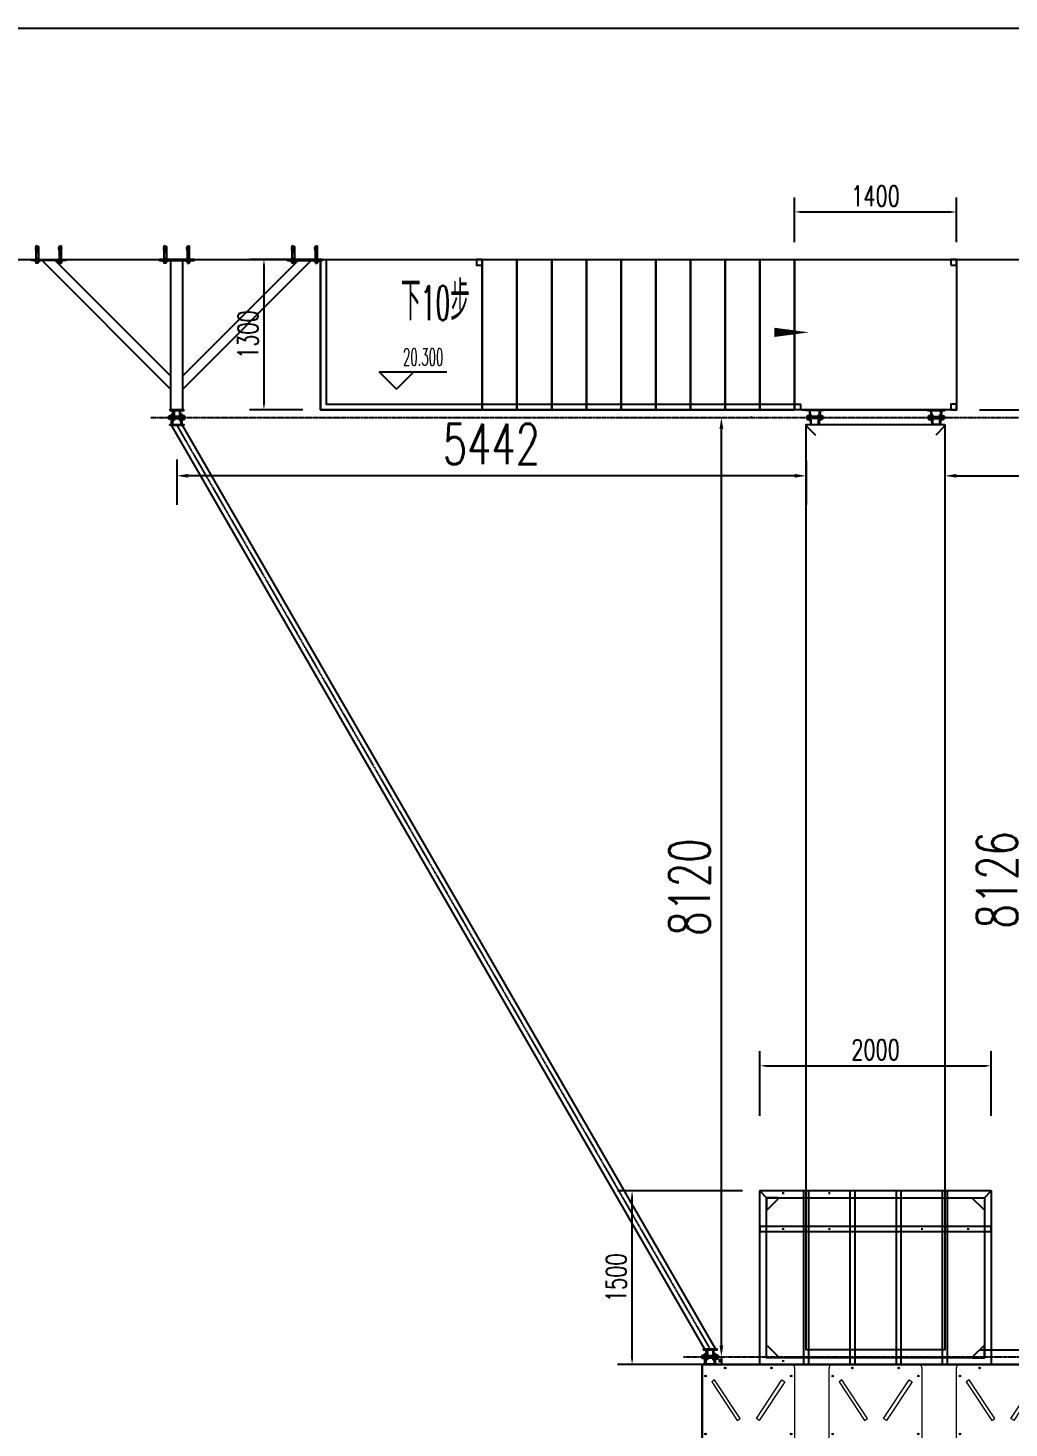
# Model space of a CAD drawing. Header units: millimetres. Extents: x -1690391 to -1305911, y 1095385 to 1536160.
# Drawn here: x -1623210 to -1614728, y 1208618 to 1220719 of the extents above; entities that cross this region are included whole.
import ezdxf

# ---------------------------------------------------------------- set-up
doc = ezdxf.new("R2010")
doc.units = ezdxf.units.MM
doc.header["$LTSCALE"] = 10
doc.linetypes.add('ACAD_ISO03W100', pattern=[30, 12, -18])
doc.linetypes.add('DOTE', pattern=[2.42, 2, -0.2, 0.02, -0.2])
doc.layers.get('0').update_dxf_attribs({"linetype": 'CONTINUOUS'})
doc.layers.get('DEFPOINTS').update_dxf_attribs({"linetype": 'CONTINUOUS'})
for name, color, linetype in [('DIM_ELEV', 3, 'CONTINUOUS'), ('DIM_SYMB', 3, 'CONTINUOUS'), ('DOTE', 1, 'CONTINUOUS'), ('PUB_DIM', 3, 'CONTINUOUS'), ('PUB_TEXT', 7, 'CONTINUOUS'), ('W-_ANTICOLLISION防撞措施', 6, 'CONTINUOUS'), ('W-bridge approach引桥', 4, 'CONTINUOUS'), ('W-float bowl浮筒', 253, 'CONTINUOUS'), ('W-FLOAT_BOWL浮筒', 253, 'CONTINUOUS'), ('W-MOUNTING固定方式', 5, 'CONTINUOUS'), ('W-PLASTIC_RAILINGS塑木栏杆', 6, 'CONTINUOUS'), ('W-STEEL_FRAME钢架', 3, 'CONTINUOUS'), ('W-STEEL_KEEL钢龙骨', 5, 'CONTINUOUS')]:
    doc.layers.add(name, color=color, linetype=linetype)
doc.styles.add('_TCH_DIM', font='SIMPLEX.shx', dxfattribs={"width": 0.7, "bigfont": 'GBCBIG.shx'})
doc.styles.add('STANDARD_T3', font='simplex.shx', dxfattribs={"width": 0.7, "bigfont": 'gbcbig.shx'})
doc.dimstyles.new('W&&100', dxfattribs={"dimtxt": 350, "dimasz": 100, "dimexe": 250, "dimexo": 300, "dimgap": 100, "dimtad": 1, "dimdec": 0, "dimzin": 0, "dimdsep": 46, "dimtxsty": 'STANDARD_T3', "dimcen": 0.09, "dimclrd": 1, "dimclre": 1, "dimclrt": 7, "dimazin": 2, "dimtfac": 1, "dimtdec": 0, "dimtix": 1, "dimtmove": 2, "dimatfit": 3, "dimfxl": 100, "dimtolj": 1, "dimtzin": 0, "dimarcsym": 0})
doc.dimstyles.new('W&&5', dxfattribs={"dimtxt": 17.5, "dimasz": 5, "dimexe": 12.5, "dimexo": 15, "dimgap": 5, "dimtad": 1, "dimdec": 0, "dimzin": 0, "dimdsep": 46, "dimtxsty": 'STANDARD_T3', "dimcen": 0.09, "dimclrd": 1, "dimclre": 1, "dimclrt": 7, "dimazin": 2, "dimtfac": 1, "dimtdec": 0, "dimtix": 1, "dimtmove": 2, "dimatfit": 3, "dimfxl": 100, "dimtolj": 1, "dimtzin": 0, "dimarcsym": 0})
doc.dimstyles.new('W&&50', dxfattribs={"dimtxt": 175, "dimasz": 50, "dimexe": 125, "dimexo": 150, "dimgap": 50, "dimtad": 1, "dimdec": 0, "dimzin": 0, "dimdsep": 46, "dimtxsty": 'STANDARD_T3', "dimcen": 0.09, "dimclrd": 1, "dimclre": 1, "dimclrt": 7, "dimazin": 2, "dimtfac": 1, "dimtdec": 0, "dimtix": 1, "dimtmove": 2, "dimatfit": 3, "dimfxl": 100, "dimtolj": 1, "dimtzin": 0, "dimarcsym": 0})

# ---------------------------------------------------------------- blocks, each defined once
blk = doc.blocks.new('*D308')
at = {"color": 1, "lineweight": -2, "transparency": 16777216}
for p, q in [((-1616582, 1218869), (-1616582, 1219254)), ((-1615182, 1218869), (-1615182, 1219254)), ((-1616532, 1219129), (-1615232, 1219129))]:
    blk.add_line(p, q, dxfattribs=at)
at = {"color": 1, "transparency": 16777216}
for points in [[(-1616532, 1219137), (-1616532, 1219121), (-1616582, 1219129)], [(-1615232, 1219137), (-1615232, 1219121), (-1615182, 1219129)]]:
    blk.add_solid(points, dxfattribs=at)
at = {"layer": 'DEFPOINTS', "color": 0, "transparency": 16777216}
for p in [(-1615182, 1219129), (-1616582, 1218719), (-1615182, 1218719)]:
    blk.add_point(p, dxfattribs=at)
at = {"color": 7, "transparency": 16777216, "insert": (-1615882, 1219267), "char_height": 175, "attachment_point": 5, "style": 'STANDARD_T3'}
blk.add_mtext('\\A1;1400', dxfattribs=at)
blk = doc.blocks.new('*D304')
at = {"color": 1, "lineweight": -2, "transparency": 16777216}
for p, q in [((-1620732, 1218719), (-1621295, 1218719)), ((-1621170, 1218669), (-1621170, 1217469)), ((-1620832, 1217419), (-1621295, 1217419))]:
    blk.add_line(p, q, dxfattribs=at)
at = {"color": 1, "transparency": 16777216}
for points in [[(-1621178, 1218669), (-1621161, 1218669), (-1621170, 1218719)], [(-1621178, 1217469), (-1621161, 1217469), (-1621170, 1217419)]]:
    blk.add_solid(points, dxfattribs=at)
at = {"layer": 'DEFPOINTS', "color": 0, "transparency": 16777216}
for p in [(-1620582, 1218719), (-1621170, 1217419), (-1620682, 1217419)]:
    blk.add_point(p, dxfattribs=at)
at = {"color": 7, "transparency": 16777216, "insert": (-1621307, 1218069), "char_height": 175, "attachment_point": 5, "rotation": 90, "style": 'STANDARD_T3'}
blk.add_mtext('\\A1;1300', dxfattribs=at)
blk = doc.blocks.new('*D309')
at = {"layer": 'DEFPOINTS', "color": 0, "transparency": 16777216}
for p in [(-1615282, 1217419), (-1614556, 1217419, 0), (-1615282, 1209293, 0)]:
    blk.add_point(p, dxfattribs=at)
at = {"layer": 'W-STEEL_FRAME钢架', "color": 1, "lineweight": -2, "transparency": 16777216}
for p, q in [((-1614982, 1217419, 0), (-1614306, 1217419, 0)), ((-1614556, 1209393, 0), (-1614556, 1217319, 0)), ((-1614982, 1209293, 0), (-1614306, 1209293, 0))]:
    blk.add_line(p, q, dxfattribs=at)
at = {"layer": 'W-STEEL_FRAME钢架', "color": 1, "transparency": 16777216}
for points in [[(-1614573, 1217319, 0), (-1614540, 1217319, 0), (-1614556, 1217419, 0)], [(-1614573, 1209393, 0), (-1614540, 1209393, 0), (-1614556, 1209293, 0)]]:
    blk.add_solid(points, dxfattribs=at)
at = {"layer": 'W-STEEL_FRAME钢架', "color": 7, "transparency": 16777216, "insert": (-1614831, 1213356, 0), "char_height": 350, "attachment_point": 5, "rotation": 90, "style": 'STANDARD_T3'}
blk.add_mtext('\\A1;8126', dxfattribs=at)
blk = doc.blocks.new('*D307')
at = {"layer": 'DEFPOINTS', "color": 0, "transparency": 16777216}
for p in [(-1615282, 1217279), (-1609840, 1217289, 0), (-1609840, 1216848)]:
    blk.add_point(p, dxfattribs=at)
at = {"layer": 'W-STEEL_FRAME钢架', "color": 1, "lineweight": -2, "transparency": 16777216}
for p, q in [((-1615282, 1216979), (-1615282, 1216598)), ((-1609840, 1216989), (-1609840, 1216598)), ((-1615182, 1216848), (-1609940, 1216848))]:
    blk.add_line(p, q, dxfattribs=at)
at = {"layer": 'W-STEEL_FRAME钢架', "color": 1, "transparency": 16777216}
for points in [[(-1615182, 1216865), (-1615182, 1216832), (-1615282, 1216848)], [(-1609940, 1216865), (-1609940, 1216832), (-1609840, 1216848)]]:
    blk.add_solid(points, dxfattribs=at)
at = {"layer": 'W-STEEL_FRAME钢架', "color": 7, "transparency": 16777216, "insert": (-1612561, 1217123), "char_height": 350, "attachment_point": 5, "style": 'STANDARD_T3'}
blk.add_mtext('\\A1;5442', dxfattribs=at)
blk = doc.blocks.new('*D303')
at = {"layer": 'DEFPOINTS', "color": 0, "transparency": 16777216}
for p in [(-1621923, 1217289, 0), (-1616482, 1217279), (-1621923, 1216848)]:
    blk.add_point(p, dxfattribs=at)
at = {"layer": 'W-STEEL_FRAME钢架', "color": 1, "lineweight": -2, "transparency": 16777216}
for p, q in [((-1621923, 1216989), (-1621923, 1216598)), ((-1616482, 1216979), (-1616482, 1216598)), ((-1616582, 1216848), (-1621823, 1216848))]:
    blk.add_line(p, q, dxfattribs=at)
at = {"layer": 'W-STEEL_FRAME钢架', "color": 1, "transparency": 16777216}
for points in [[(-1621823, 1216865), (-1621823, 1216832), (-1621923, 1216848)], [(-1616582, 1216865), (-1616582, 1216832), (-1616482, 1216848)]]:
    blk.add_solid(points, dxfattribs=at)
at = {"layer": 'W-STEEL_FRAME钢架', "color": 7, "transparency": 16777216, "insert": (-1619203, 1217123), "char_height": 350, "attachment_point": 5, "style": 'STANDARD_T3'}
blk.add_mtext('\\A1;5442', dxfattribs=at)
blk = doc.blocks.new('M16膨胀螺栓')
at = {"layer": 'PUB_DIM'}
for p, q in [((-12, 12), (-16, 10)), ((-12, 12), (-8, 10)), ((-12, 12), (12, 12)), ((-8, 10), (0, 12)), ((0, 12), (8, 10)), ((12, 12), (8, 10)), ((12, 12), (16, 10)), ((-8, -84), (-12, -103)), ((-12, -103), (-12, -112)), ((-12, -112), (12, -112)), ((-10, -112), (-10, -112)), ((-5, -117), (5, -117)), ((-2, -107), (-4, -112)), ((-1, -84), (-2, -107)), ((1, -84), (2, -107)), ((2, -107), (4, -112)), ((8, -84), (12, -103)), ((10, -112), (10, -112)), ((12, -103), (12, -112)), ((0, -128), (-10, -123)), ((0, -128), (10, -123))]:
    blk.add_line(p, q, dxfattribs=at)
for points in [[(-16, 10), (16, 10), (16, 0), (-16, 0)], [(-8, 22), (8, 22), (8, -73), (-8, -73)], [(-10, -18), (10, -18), (10, -123), (-10, -123)], [(-8, -79), (8, -79), (8, -84), (-8, -84)]]:
    blk.add_lwpolyline(points, close=True, dxfattribs=at)
for centre, start, end in [((-5, -112), 180, 270), ((5, -112), 270, 0)]:
    blk.add_arc(centre, 5, start, end, dxfattribs=at)
blk = doc.blocks.new('*D299')
at = {"layer": 'DEFPOINTS', "color": 0, "transparency": 16777216}
for p in [(-1617266, 1209233), (-1617252, 1209167, 0), (-1617215, 1209167)]:
    blk.add_point(p, dxfattribs=at)
at = {"layer": 'W-STEEL_FRAME钢架', "color": 1, "lineweight": -2, "transparency": 16777216}
for p, q in [((-1617251, 1209233), (-1617202, 1209233)), ((-1617215, 1209228), (-1617215, 1209172)), ((-1617237, 1209167), (-1617202, 1209167))]:
    blk.add_line(p, q, dxfattribs=at)
at = {"layer": 'W-STEEL_FRAME钢架', "color": 1, "transparency": 16777216}
for points in [[(-1617215, 1209228), (-1617214, 1209228), (-1617215, 1209233)], [(-1617215, 1209172), (-1617214, 1209172), (-1617215, 1209167)]]:
    blk.add_solid(points, dxfattribs=at)
at = {"layer": 'W-STEEL_FRAME钢架', "color": 7, "transparency": 16777216, "insert": (-1617228, 1209200), "char_height": 17.5, "attachment_point": 5, "rotation": 90, "style": 'STANDARD_T3'}
blk.add_mtext('\\A1;66', dxfattribs=at)
blk = doc.blocks.new('*D305')
at = {"layer": 'DEFPOINTS', "color": 0, "transparency": 16777216}
for p in [(-1617252, 1217352, 0), (-1617215, 1217352), (-1617266, 1209233)]:
    blk.add_point(p, dxfattribs=at)
at = {"layer": 'W-STEEL_FRAME钢架', "color": 1, "lineweight": -2, "transparency": 16777216}
for p, q in [((-1616952, 1217352), (-1616965, 1217352)), ((-1617215, 1209333), (-1617215, 1217252)), ((-1616966, 1209233), (-1616965, 1209233))]:
    blk.add_line(p, q, dxfattribs=at)
at = {"layer": 'W-STEEL_FRAME钢架', "color": 1, "transparency": 16777216}
for points in [[(-1617231, 1217252), (-1617198, 1217252), (-1617215, 1217352)], [(-1617231, 1209333), (-1617198, 1209333), (-1617215, 1209233)]]:
    blk.add_solid(points, dxfattribs=at)
at = {"layer": 'W-STEEL_FRAME钢架', "color": 7, "transparency": 16777216, "insert": (-1617490, 1213293), "char_height": 350, "attachment_point": 5, "rotation": 90, "style": 'STANDARD_T3'}
blk.add_mtext('\\A1;8120', dxfattribs=at)
blk = doc.blocks.new('ZB')
at = {"layer": 'PUB_DIM'}
for p, q in [((1177, 1800), (1163, 1800)), ((1170, 1807), (1170, 1793)), ((1177, 1400, 10), (1163, 1400, 10)), ((1170, 1407, 10), (1170, 1393, 10)), ((1170, 607, 10), (1170, 593, 10)), ((1480, 607), (1480, 593)), ((1177, 600, 10), (1163, 600, 10)), ((1487, 600), (1473, 600)), ((37, 200), (23, 200)), ((30, 207), (30, 193)), ((1177, 200, 10), (1163, 200, 10)), ((1170, 207, 10), (1170, 193, 10)), ((1487, 200), (1473, 200)), ((1480, 207), (1480, 193))]:
    blk.add_line(p, q, dxfattribs=at)
at = {"layer": 'W-STEEL_FRAME钢架'}
for points in [[(1500, 2000), (0, 2000), (0, 0), (1500, 0)], [(1442, 1942), (58, 1942), (58, 58), (1442, 58)]]:
    blk.add_lwpolyline(points, dxfattribs=at)
at = {"layer": 'W-STEEL_FRAME钢架', "color": 1}
for points in [[(68, 1842), (58, 1842), (58, 1942), (158, 1942), (158, 1932)], [(1432, 1842), (1442, 1842), (1442, 1942), (1342, 1942), (1342, 1932)], [(68, 158), (58, 158), (58, 58), (158, 58), (158, 68)], [(1432, 158), (1442, 158), (1442, 58), (1342, 58), (1342, 68)]]:
    blk.add_lwpolyline(points, close=True, dxfattribs=at)
at = {"layer": 'W-STEEL_FRAME钢架', "color": 6}
blk.add_lwpolyline([(1149, 2000), (1192, 2000), (1192, 0), (1149, 0)], close=True, dxfattribs=at)
at = {"layer": 'W-STEEL_FRAME钢架'}
blk.add_lwpolyline([(1442, 1942), (1500, 2000), (1500, 0), (1442, 58)], close=True, dxfattribs=at)
at = {"layer": 'W-STEEL_KEEL钢龙骨'}
for points in [[(1500, 1620), (0, 1620), (0, 1580), (1500, 1580)], [(1500, 1220), (0, 1220), (0, 1180), (1500, 1180)], [(1500, 820), (0, 820), (0, 780), (1500, 780)], [(1500, 420), (0, 420), (0, 380), (1500, 380)]]:
    blk.add_lwpolyline(points, dxfattribs=at)
blk = doc.blocks.new('*D335')
at = {"layer": 'DEFPOINTS', "color": 0, "transparency": 16777216}
for p in [(-1617987, 1210667), (-1616882, 1210667), (-1616882, 1209167)]:
    blk.add_point(p, dxfattribs=at)
at = {"layer": 'W-STEEL_KEEL钢龙骨', "color": 1, "lineweight": -2, "transparency": 16777216}
for p, q in [((-1617032, 1210667), (-1618112, 1210667)), ((-1617987, 1209217), (-1617987, 1210617)), ((-1617032, 1209167), (-1618112, 1209167))]:
    blk.add_line(p, q, dxfattribs=at)
at = {"layer": 'W-STEEL_KEEL钢龙骨', "color": 1, "transparency": 16777216}
for points in [[(-1617995, 1210617), (-1617978, 1210617), (-1617987, 1210667)], [(-1617995, 1209217), (-1617978, 1209217), (-1617987, 1209167)]]:
    blk.add_solid(points, dxfattribs=at)
at = {"layer": 'W-STEEL_KEEL钢龙骨', "color": 7, "transparency": 16777216, "insert": (-1618124, 1209917), "char_height": 175, "attachment_point": 5, "rotation": 90, "style": 'STANDARD_T3'}
blk.add_mtext('\\A1;1500', dxfattribs=at)
blk = doc.blocks.new('*D336')
at = {"layer": 'DEFPOINTS', "color": 0, "transparency": 16777216}
for p in [(-1614882, 1211749), (-1616882, 1211167), (-1614882, 1211167)]:
    blk.add_point(p, dxfattribs=at)
at = {"layer": 'W-STEEL_KEEL钢龙骨', "color": 1, "lineweight": -2, "transparency": 16777216}
for p, q in [((-1616882, 1211317), (-1616882, 1211874)), ((-1614882, 1211317), (-1614882, 1211874)), ((-1616832, 1211749), (-1614932, 1211749))]:
    blk.add_line(p, q, dxfattribs=at)
at = {"layer": 'W-STEEL_KEEL钢龙骨', "color": 1, "transparency": 16777216}
for points in [[(-1616832, 1211757), (-1616832, 1211741), (-1616882, 1211749)], [(-1614932, 1211757), (-1614932, 1211741), (-1614882, 1211749)]]:
    blk.add_solid(points, dxfattribs=at)
at = {"layer": 'W-STEEL_KEEL钢龙骨', "color": 7, "transparency": 16777216, "insert": (-1615882, 1211887), "char_height": 175, "attachment_point": 5, "style": 'STANDARD_T3'}
blk.add_mtext('\\A1;2000', dxfattribs=at)
blk = doc.blocks.new('$matou$00000145')
at = {"layer": 'W-float bowl浮筒', "lineweight": 0}
for p, q in [((-600, -375), (-600, 375)), ((-575, 400), (575, 400)), ((-507, 370), (-493, 370)), ((-500, 377), (-500, 363)), ((-7, 370), (7, 370)), ((0, 377), (0, 363)), ((493, 370), (507, 370)), ((500, 377), (500, 363)), ((600, 375), (600, -375)), ((-577, 200), (-563, 200)), ((-570, 207), (-570, 193)), ((563, 200), (577, 200)), ((570, 207), (570, 193)), ((-577, -200), (-563, -200)), ((-570, -193), (-570, -207)), ((563, -200), (577, -200)), ((570, -193), (570, -207)), ((-500, -377), (-500, -363)), ((0, -377), (0, -363)), ((500, -377), (500, -363)), ((575, -400), (-575, -400)), ((-507, -370), (-493, -370)), ((-7, -370), (7, -370)), ((493, -370), (507, -370))]:
    blk.add_line(p, q, dxfattribs=at)
at = {"layer": 'W-float bowl浮筒', "lineweight": 0, "ltscale": 100}
for points in [[(-450, 316), (-117, 95), (-133, 70), (-467, 291)], [(450, 316), (117, 95), (133, 70), (467, 291)], [(-450, -316), (-117, -95), (-133, -70), (-467, -291)], [(450, -316), (117, -95), (133, -70), (467, -291)]]:
    blk.add_lwpolyline(points, close=True, dxfattribs=at)
at = {"layer": 'W-float bowl浮筒', "lineweight": 0}
for centre in [(-500, 370), (0, 370), (500, 370), (-570, 200), (570, 200), (-570, -200), (570, -200), (-500, -370), (0, -370), (500, -370)]:
    blk.add_circle(centre, 7, dxfattribs=at)
for centre, start, end in [((-575, 375), 90, 180), ((575, 375), 0, 90), ((-575, -375), 180, 270), ((575, -375), 270, 0)]:
    blk.add_arc(centre, 25, start, end, dxfattribs=at)
blk = doc.blocks.new('*U337')
at = {"layer": 'W-STEEL_FRAME钢架'}
blk.add_blockref('$matou$00000145', (0, 0), dxfattribs=at)
blk = doc.blocks.new('*U338')
at = {"layer": 'W-FLOAT_BOWL浮筒', "color": 0, "linetype": 'ByBlock', "lineweight": -2, "transparency": 16777216}
for p in [(0, 2200), (2200, 2200), (4400, 2200), (6600, 2200), (8800, 2200), (0, 1100), (2200, 1100), (4400, 1100), (6600, 1100), (8800, 1100), (0, 0), (2200, 0), (4400, 0), (6600, 0), (8800, 0)]:
    blk.add_blockref('*U337', p, dxfattribs=at)

msp = doc.modelspace()

# ---------------------------------------------------------------- linework, layer by layer
for p, q in [((-1621990.8, 1217361.7, 0), (-1621990.8, 1217343, 0)), ((-1621978.8, 1217359.7, 0), (-1621988.1, 1217359.7, 0)), ((-1621988.1, 1217345, 0), (-1621978.8, 1217345, 0)), ((-1621973.5, 1217356.8, 0), (-1621978.8, 1217352.4, 0)), ((-1621973.5, 1217353.7, 0), (-1621978.8, 1217349.3, 0)), ((-1621873.3, 1217356.1, 0), (-1621868, 1217351.6, 0)), ((-1621873.3, 1217353, 0), (-1621868, 1217348.6, 0)), ((-1621868, 1217359, 0), (-1621858.6, 1217359, 0)), ((-1621858.6, 1217344.3, 0), (-1621868, 1217344.3, 0)), ((-1616519.3, 1217418.8), (-1615319.3, 1217418.8)), ((-1616471.4, 1217359.1, 0), (-1616462.1, 1217359.1, 0)), ((-1616462.1, 1217344.4, 0), (-1616471.4, 1217344.4, 0)), ((-1616456.8, 1217350.3, 0), (-1616462.1, 1217354.8, 0)), ((-1616456.8, 1217347.3, 0), (-1616462.1, 1217351.7, 0)), ((-1616356.6, 1217350.3, 0), (-1616351.3, 1217354.8, 0)), ((-1616356.6, 1217347.3, 0), (-1616351.3, 1217351.7, 0)), ((-1616342, 1217359.1, 0), (-1616351.3, 1217359.1, 0)), ((-1616351.3, 1217344.4, 0), (-1616342, 1217344.4, 0)), ((-1616339.3, 1217342.4, 0), (-1616339.3, 1217361.1, 0)), ((-1615424.3, 1217342.4, 0), (-1615424.3, 1217361.1, 0)), ((-1615421.6, 1217359.1, 0), (-1615412.3, 1217359.1, 0)), ((-1615412.3, 1217344.4, 0), (-1615421.6, 1217344.4, 0)), ((-1615406.9, 1217350.3, 0), (-1615412.3, 1217354.8, 0)), ((-1615406.9, 1217347.3, 0), (-1615412.3, 1217351.7, 0)), ((-1615306.8, 1217350.3, 0), (-1615301.4, 1217354.8, 0)), ((-1615306.8, 1217347.3, 0), (-1615301.4, 1217351.7, 0)), ((-1615292.1, 1217359.1, 0), (-1615301.4, 1217359.1, 0)), ((-1615301.4, 1217344.4, 0), (-1615292.1, 1217344.4, 0)), ((-1616481.8, 1215943.4), (-1616481.8, 1217278.8)), ((-1615281.8, 1217278.8), (-1615281.8, 1215943.4)), ((-1617379.5, 1209242.7, 0), (-1617379.5, 1209224, 0)), ((-1617367.5, 1209240.7, 0), (-1617376.8, 1209240.7, 0)), ((-1617376.8, 1209226, 0), (-1617367.5, 1209226, 0)), ((-1617362.2, 1209237.8, 0), (-1617367.5, 1209233.3, 0)), ((-1617362.2, 1209234.7, 0), (-1617367.5, 1209230.3, 0)), ((-1617262, 1209237.1, 0), (-1617256.7, 1209232.6, 0)), ((-1617262, 1209234, 0), (-1617256.7, 1209229.6, 0)), ((-1617256.7, 1209240, 0), (-1617247.4, 1209240, 0)), ((-1617247.4, 1209225.3, 0), (-1617256.7, 1209225.3, 0))]:
    msp.add_line(p, q)
at = {"color": 6, "linetype": 'ACAD_ISO03W100'}
for p, q in [((-1621969.5, 1217360.3, 0), (-1621877.3, 1217360.3, 0)), ((-1621969.5, 1217344.3, 0), (-1621877.3, 1217344.3, 0)), ((-1616360.6, 1217360.4, 0), (-1616452.8, 1217360.4, 0)), ((-1616360.6, 1217344.4, 0), (-1616452.8, 1217344.4, 0)), ((-1615402.9, 1217360.4, 0), (-1615310.8, 1217360.4, 0)), ((-1615402.9, 1217344.4, 0), (-1615310.8, 1217344.4, 0)), ((-1617358.2, 1209241.3, 0), (-1617266, 1209241.3, 0)), ((-1617358.2, 1209225.3, 0), (-1617266, 1209225.3, 0))]:
    msp.add_line(p, q, dxfattribs=at)
at = {"color": 2}
for p, q in [((-1621956.1, 1217352.3, 0), (-1621969.5, 1217352.3, 0)), ((-1616452.8, 1217352.4, 0), (-1616439.4, 1217352.4, 0)), ((-1616374, 1217352.4, 0), (-1616360.6, 1217352.4, 0)), ((-1615389.6, 1217352.4, 0), (-1615402.9, 1217352.4, 0)), ((-1615310.8, 1217352.4, 0), (-1615324.1, 1217352.4, 0)), ((-1617344.8, 1209233.3, 0), (-1617358.2, 1209233.3, 0))]:
    msp.add_line(p, q, dxfattribs=at)
at = {"color": 4}
for p, q in [((-1621852, 1217359.6, 0), (-1621856, 1217359.6, 0)), ((-1621856, 1217351.6, 0), (-1621850.6, 1217351.6, 0)), ((-1621856, 1217343.6, 0), (-1621852, 1217343.6, 0)), ((-1616474.1, 1217351.7, 0), (-1616479.4, 1217351.7, 0)), ((-1616474.1, 1217359.7, 0), (-1616478.1, 1217359.7, 0)), ((-1616478.1, 1217343.7, 0), (-1616474.1, 1217343.7, 0)), ((-1615289.4, 1217359.7, 0), (-1615285.4, 1217359.7, 0)), ((-1615289.4, 1217351.7, 0), (-1615284.1, 1217351.7, 0)), ((-1615285.4, 1217343.7, 0), (-1615289.4, 1217343.7, 0)), ((-1617240.7, 1209240.6, 0), (-1617244.7, 1209240.6, 0)), ((-1617244.7, 1209232.6, 0), (-1617239.4, 1209232.6, 0)), ((-1617244.7, 1209224.6, 0), (-1617240.7, 1209224.6, 0))]:
    msp.add_line(p, q, dxfattribs=at)
at = {"color": 1}
for p, q in [((-1616452.8, 1217361.8, 0), (-1616439.4, 1217361.8, 0)), ((-1616439.4, 1217343.1, 0), (-1616452.8, 1217343.1, 0)), ((-1616360.6, 1217361.8, 0), (-1616374, 1217361.8, 0)), ((-1616360.6, 1217343.1, 0), (-1616374, 1217343.1, 0)), ((-1615402.9, 1217361.8, 0), (-1615389.6, 1217361.8, 0)), ((-1615402.9, 1217343.1, 0), (-1615389.6, 1217343.1, 0)), ((-1615310.8, 1217361.8, 0), (-1615324.1, 1217361.8, 0)), ((-1615324.1, 1217343.1, 0), (-1615310.8, 1217343.1, 0))]:
    msp.add_line(p, q, dxfattribs=at)
for points in [[(-1627640.6, 1220718.8), (-1600183.5, 1220718.8)], [(-1627640.6, 1218718.8), (-1604262, 1218718.8)]]:
    msp.add_lwpolyline(points)
at = {"elevation": 0}
for points in [[(-1621988.1, 1217367.7), (-1621978.8, 1217367.7), (-1621978.8, 1217366.4), (-1621973.5, 1217366.4), (-1621973.5, 1217338.4), (-1621978.8, 1217338.4), (-1621978.8, 1217366.4), (-1621978.8, 1217337), (-1621988.1, 1217337, -0.6666667), (-1621988.1, 1217345, -0.3636364), (-1621988.1, 1217359.7, -0.6666667)], [(-1621858.6, 1217367), (-1621868, 1217367), (-1621868, 1217365.6), (-1621873.3, 1217365.6), (-1621873.3, 1217337.6), (-1621868, 1217337.6), (-1621868, 1217365.6), (-1621868, 1217336.3), (-1621858.6, 1217336.3, 0.6666667), (-1621858.6, 1217344.3, 0.3636364), (-1621858.6, 1217359, 0.6666667)], [(-1616471.4, 1217336.4), (-1616462.1, 1217336.4), (-1616462.1, 1217337.7), (-1616456.8, 1217337.7), (-1616456.8, 1217365.7), (-1616462.1, 1217365.7), (-1616462.1, 1217337.7), (-1616462.1, 1217367.1), (-1616471.4, 1217367.1, 0.6666667), (-1616471.4, 1217359.1, 0.3636364), (-1616471.4, 1217344.4, 0.6666667)], [(-1616342, 1217336.4), (-1616351.3, 1217336.4), (-1616351.3, 1217337.7), (-1616356.6, 1217337.7), (-1616356.6, 1217365.7), (-1616351.3, 1217365.7), (-1616351.3, 1217337.7), (-1616351.3, 1217367.1), (-1616342, 1217367.1, -0.6666667), (-1616342, 1217359.1, -0.3636364), (-1616342, 1217344.4, -0.6666667)], [(-1615421.6, 1217336.4), (-1615412.3, 1217336.4), (-1615412.3, 1217337.7), (-1615406.9, 1217337.7), (-1615406.9, 1217365.7), (-1615412.3, 1217365.7), (-1615412.3, 1217337.7), (-1615412.3, 1217367.1), (-1615421.6, 1217367.1, 0.6666667), (-1615421.6, 1217359.1, 0.3636364), (-1615421.6, 1217344.4, 0.6666667)], [(-1615292.1, 1217336.4), (-1615301.4, 1217336.4), (-1615301.4, 1217337.7), (-1615306.8, 1217337.7), (-1615306.8, 1217365.7), (-1615301.4, 1217365.7), (-1615301.4, 1217337.7), (-1615301.4, 1217367.1), (-1615292.1, 1217367.1, -0.6666667), (-1615292.1, 1217359.1, -0.3636364), (-1615292.1, 1217344.4, -0.6666667)], [(-1617376.8, 1209248.7), (-1617367.5, 1209248.7), (-1617367.5, 1209247.3), (-1617362.2, 1209247.3), (-1617362.2, 1209219.3), (-1617367.5, 1209219.3), (-1617367.5, 1209247.3), (-1617367.5, 1209218), (-1617376.8, 1209218, -0.6666667), (-1617376.8, 1209226, -0.3636364), (-1617376.8, 1209240.7, -0.6666667)], [(-1617247.4, 1209248), (-1617256.7, 1209248), (-1617256.7, 1209246.6), (-1617262, 1209246.6), (-1617262, 1209218.6), (-1617256.7, 1209218.6), (-1617256.7, 1209246.6), (-1617256.7, 1209217.3), (-1617247.4, 1209217.3, 0.6666667), (-1617247.4, 1209225.3, 0.3636364), (-1617247.4, 1209240, 0.6666667)]]:
    msp.add_lwpolyline(points, format="xyb", close=True, dxfattribs=at)
for points in [[(-1621990.8, 1217363.7), (-1621990.8, 1217359.7), (-1621990.8, 1217345), (-1621990.8, 1217341)], [(-1621983.3, 1217411.9), (-1621863.3, 1217411.9), (-1621863.3, 1217417.9), (-1621983.3, 1217417.9)], [(-1621959.5, 1217291.9), (-1621969.5, 1217292), (-1621969.5, 1217377), (-1621959.5, 1217376.9)], [(-1621946.5, 1217326.9), (-1621956.5, 1217327), (-1621956.5, 1217412), (-1621946.5, 1217411.9)], [(-1621900.3, 1217326.9), (-1621890.3, 1217326.9), (-1621890.3, 1217411.9), (-1621900.3, 1217411.9)], [(-1621887.3, 1217291.9), (-1621877.3, 1217292), (-1621877.3, 1217377), (-1621887.3, 1217376.9)], [(-1621856, 1217363), (-1621856, 1217359), (-1621856, 1217344.3), (-1621856, 1217340.3)], [(-1621850.6, 1217358.3), (-1621853.3, 1217361), (-1621853.3, 1217342.3), (-1621850.6, 1217345)], [(-1616479.4, 1217345.1), (-1616476.8, 1217342.4), (-1616476.8, 1217361.1), (-1616479.4, 1217358.4)], [(-1616474.1, 1217340.4), (-1616474.1, 1217344.4), (-1616474.1, 1217359.1), (-1616474.1, 1217363.1)], [(-1616446.8, 1217412.8), (-1616452.8, 1217412.7), (-1616452.8, 1217327.7), (-1616446.8, 1217327.8)], [(-1616437.8, 1217377.9), (-1616443.8, 1217377.8), (-1616443.8, 1217292.8), (-1616437.8, 1217292.9)], [(-1616375.6, 1217377.8), (-1616369.6, 1217377.7), (-1616369.6, 1217292.7), (-1616375.6, 1217292.8)], [(-1616366.6, 1217412.8), (-1616360.6, 1217412.7), (-1616360.6, 1217327.7), (-1616366.6, 1217327.8)], [(-1616339.3, 1217340.4), (-1616339.3, 1217344.4), (-1616339.3, 1217359.1), (-1616339.3, 1217363.1)], [(-1615424.3, 1217340.4), (-1615424.3, 1217344.4), (-1615424.3, 1217359.1), (-1615424.3, 1217363.1)], [(-1615396.9, 1217412.8), (-1615402.9, 1217412.7), (-1615402.9, 1217327.7), (-1615396.9, 1217327.8)], [(-1615387.9, 1217377.8), (-1615393.9, 1217377.7), (-1615393.9, 1217292.7), (-1615387.9, 1217292.8)], [(-1615325.8, 1217377.9), (-1615319.8, 1217377.8), (-1615319.8, 1217292.8), (-1615325.8, 1217292.9)], [(-1615316.8, 1217412.8), (-1615310.8, 1217412.7), (-1615310.8, 1217327.7), (-1615316.8, 1217327.8)], [(-1615289.4, 1217340.4), (-1615289.4, 1217344.4), (-1615289.4, 1217359.1), (-1615289.4, 1217363.1)], [(-1615284.1, 1217345.1), (-1615286.8, 1217342.4), (-1615286.8, 1217361.1), (-1615284.1, 1217358.4)], [(-1621983.3, 1217291.9), (-1621863.3, 1217291.9), (-1621863.3, 1217285.9), (-1621983.3, 1217285.9)], [(-1617379.5, 1209244.7), (-1617379.5, 1209240.7), (-1617379.5, 1209226), (-1617379.5, 1209222)], [(-1617372, 1209292.9), (-1617252, 1209292.9), (-1617252, 1209298.9), (-1617372, 1209298.9)], [(-1617348.2, 1209172.9), (-1617358.2, 1209173), (-1617358.2, 1209258), (-1617348.2, 1209257.9)], [(-1617335.2, 1209207.9), (-1617345.2, 1209208), (-1617345.2, 1209293), (-1617335.2, 1209292.9)], [(-1617289, 1209207.9), (-1617279, 1209207.9), (-1617279, 1209292.9), (-1617289, 1209292.9)], [(-1617276, 1209172.9), (-1617266, 1209173), (-1617266, 1209258), (-1617276, 1209257.9)], [(-1617244.7, 1209244), (-1617244.7, 1209240), (-1617244.7, 1209225.3), (-1617244.7, 1209221.3)], [(-1617239.4, 1209239.3), (-1617242, 1209242), (-1617242, 1209223.3), (-1617239.4, 1209226)], [(-1617372, 1209172.9), (-1617252, 1209172.9), (-1617252, 1209166.9), (-1617372, 1209166.9)]]:
    msp.add_lwpolyline(points, close=True, dxfattribs=at)
for points in [[(-1621973.5, 1217334.4), (-1621973.5, 1217371.7), (-1621969.5, 1217371.7), (-1621969.5, 1217334.4), (-1621973.5, 1217334.4), (-1621973.5, 1217335.7)], [(-1621873.3, 1217333.6), (-1621873.3, 1217371), (-1621877.3, 1217371), (-1621877.3, 1217333.6), (-1621873.3, 1217333.6), (-1621873.3, 1217335)], [(-1621853.3, 1217361), (-1621856, 1217361), (-1621856, 1217342.3), (-1621853.3, 1217342.3)], [(-1616476.8, 1217342.4), (-1616474.1, 1217342.4), (-1616474.1, 1217361.1), (-1616476.8, 1217361.1)], [(-1616456.8, 1217369.7), (-1616456.8, 1217332.4), (-1616452.8, 1217332.4), (-1616452.8, 1217369.7), (-1616456.8, 1217369.7), (-1616456.8, 1217368.4)], [(-1616356.6, 1217369.7), (-1616356.6, 1217332.4), (-1616360.6, 1217332.4), (-1616360.6, 1217369.7), (-1616356.6, 1217369.7), (-1616356.6, 1217368.4)], [(-1615406.9, 1217369.7), (-1615406.9, 1217332.4), (-1615402.9, 1217332.4), (-1615402.9, 1217369.7), (-1615406.9, 1217369.7), (-1615406.9, 1217368.4)], [(-1615306.8, 1217369.7), (-1615306.8, 1217332.4), (-1615310.8, 1217332.4), (-1615310.8, 1217369.7), (-1615306.8, 1217369.7), (-1615306.8, 1217368.4)], [(-1615286.8, 1217342.4), (-1615289.4, 1217342.4), (-1615289.4, 1217361.1), (-1615286.8, 1217361.1)], [(-1617362.2, 1209215.3), (-1617362.2, 1209252.7), (-1617358.2, 1209252.7), (-1617358.2, 1209215.3), (-1617362.2, 1209215.3), (-1617362.2, 1209216.7)], [(-1617262, 1209214.6), (-1617262, 1209252), (-1617266, 1209252), (-1617266, 1209214.6), (-1617262, 1209214.6), (-1617262, 1209216)], [(-1617242, 1209242), (-1617244.7, 1209242), (-1617244.7, 1209223.3), (-1617242, 1209223.3)]]:
    msp.add_lwpolyline(points, dxfattribs=at)
for points in [[(-1616331.8, 1217412.8), (-1616481.8, 1217412.8), (-1616481.8, 1217418.8), (-1616331.8, 1217418.8)], [(-1615431.8, 1217412.8), (-1615281.8, 1217412.8), (-1615281.8, 1217418.8), (-1615431.8, 1217418.8)]]:
    msp.add_lwpolyline(points, close=True)
at = {"layer": 'DIM_ELEV'}
for p, q in [((-1620024.1, 1217598), (-1620174.1, 1217748)), ((-1620174.1, 1217748), (-1619587.3, 1217748)), ((-1620024.1, 1217598), (-1619874.1, 1217748))]:
    msp.add_line(p, q, dxfattribs=at)
at = {"layer": 'DIM_SYMB'}
msp.add_lwpolyline([(-1620053.4, 1218436.1, 0, 0, 0), (-1620053.4, 1218088.2, 0, 0, 0), (-1616456.9, 1218088.2, 0, 80, 0), (-1616756.9, 1218088.2, 0, 0, 0)], format="xyseb", dxfattribs=at)
at = {"layer": 'DOTE', "linetype": 'DOTE'}
for p, q in [((-1622148.2, 1217352.4, 0), (-1605456.5, 1217352.4, 0)), ((-1617543.5, 1209232.9), (-1613911, 1209232.9))]:
    msp.add_line(p, q, dxfattribs=at)
at = {"layer": 'DOTE', "linetype": 'DOTE', "ltscale": 0.02}
msp.add_line((-1621923.4, 1217285.9, 0), (-1617312.1, 1209298.9, 0), dxfattribs=at)
at = {"layer": 'W-_ANTICOLLISION防撞措施', "flags": 128}
msp.add_lwpolyline([(-1627381.8, 1205167.1), (-1617381.8, 1205167.1), (-1617381.8, 1209166.9), (-1614381.8, 1209166.9), (-1614381.8, 1205167.1), (-1604381.8, 1205167.1), (-1604381.8, 1203167.1), (-1614381.8, 1203167.1), (-1614381.8, 1193167.1), (-1604381.8, 1193167.1), (-1604381.8, 1191167.1), (-1614381.8, 1191167.1), (-1614381.8, 1181166.9), (-1604381.8, 1181166.9), (-1604381.8, 1179166.9), (-1627381.8, 1179166.9), (-1627381.8, 1181166.9), (-1617381.8, 1181166.9), (-1617381.8, 1191167.1), (-1627381.8, 1191167.1), (-1627381.8, 1193167.1), (-1617381.8, 1193167.1), (-1617381.8, 1203167.1), (-1627381.8, 1203167.1)], close=True, dxfattribs=at)
at = {"layer": 'W-bridge approach引桥'}
for points in [[(-1620681.8, 1218718.8), (-1619281.8, 1218718.8), (-1619281.8, 1217418.8), (-1620681.8, 1217418.8)], [(-1619281.8, 1218718.8), (-1618981.8, 1218718.8), (-1618981.8, 1217418.8), (-1619281.8, 1217418.8)], [(-1618981.8, 1218718.8), (-1618681.8, 1218718.8), (-1618681.8, 1217418.8), (-1618981.8, 1217418.8)], [(-1618681.8, 1218718.8), (-1618381.8, 1218718.8), (-1618381.8, 1217418.8), (-1618681.8, 1217418.8)], [(-1618381.8, 1218718.8), (-1618081.8, 1218718.8), (-1618081.8, 1217418.8), (-1618381.8, 1217418.8)], [(-1618081.8, 1218718.8), (-1617781.8, 1218718.8), (-1617781.8, 1217418.8), (-1618081.8, 1217418.8)], [(-1617781.8, 1218718.8), (-1617481.8, 1218718.8), (-1617481.8, 1217418.8), (-1617781.8, 1217418.8)], [(-1617481.8, 1218718.8), (-1617181.8, 1218718.8), (-1617181.8, 1217418.8), (-1617481.8, 1217418.8)], [(-1617181.8, 1218718.8), (-1616881.8, 1218718.8), (-1616881.8, 1217418.8), (-1617181.8, 1217418.8)], [(-1616881.8, 1218718.8), (-1616581.8, 1218718.8), (-1616581.8, 1217418.8), (-1616881.8, 1217418.8)], [(-1616581.8, 1218718.8), (-1615181.8, 1218718.8), (-1615181.8, 1217418.8), (-1616581.8, 1217418.8)]]:
    msp.add_lwpolyline(points, close=True, dxfattribs=at)
at = {"layer": 'W-bridge approach引桥', "elevation": 0}
msp.add_lwpolyline([(-1615281.8, 1217292.9), (-1615281.8, 1209292.9), (-1616481.8, 1209292.9), (-1616481.8, 1217292.9)], close=True, dxfattribs=at)
at = {"layer": 'W-MOUNTING固定方式'}
for p, q in [((-1621979.9, 1218708.7, 0), (-1621866.8, 1218708.7, 0)), ((-1616437.8, 1217292.9, 0), (-1616375.6, 1217292.9, 0)), ((-1615325.8, 1217292.9, 0), (-1615387.9, 1217292.9, 0))]:
    msp.add_line(p, q, dxfattribs=at)
at = {"layer": 'W-MOUNTING固定方式', "elevation": 0}
for points in [[(-1621973.4, 1218708.7), (-1621873.4, 1218708.7), (-1621873.4, 1217417.9), (-1621973.4, 1217417.9)], [(-1621969.5, 1217285.9), (-1621877.2, 1217285.9), (-1617265.9, 1209298.9), (-1617358.2, 1209298.9)]]:
    msp.add_lwpolyline(points, close=True, dxfattribs=at)
at = {"layer": 'W-PLASTIC_RAILINGS塑木栏杆'}
for points in [[(-1620681.8, 1218718.8), (-1620681.8, 1217418.8), (-1616581.8, 1217418.8)], [(-1620631.8, 1218718.8), (-1620631.8, 1217468.8), (-1616581.8, 1217468.8)]]:
    msp.add_lwpolyline(points, dxfattribs=at)
for points in [[(-1619281.8, 1218718.8), (-1619331.8, 1218718.8), (-1619331.8, 1218668.8), (-1619281.8, 1218668.8)], [(-1615231.8, 1218668.8), (-1615181.8, 1218668.8), (-1615181.8, 1218718.8), (-1615231.8, 1218718.8)], [(-1616581.8, 1217468.8), (-1616531.8, 1217468.8), (-1616531.8, 1217418.8), (-1616581.8, 1217418.8)], [(-1616581.8, 1217468.8), (-1616531.8, 1217468.8), (-1616531.8, 1217418.8), (-1616581.8, 1217418.8)], [(-1615231.8, 1217418.8), (-1615181.8, 1217418.8), (-1615181.8, 1217468.8), (-1615231.8, 1217468.8)]]:
    msp.add_lwpolyline(points, close=True, dxfattribs=at)
at = {"layer": 'W-STEEL_FRAME钢架'}
for p, q in [((-1616481.8, 1217278.8), (-1616401.8, 1217198.8)), ((-1615281.8, 1217278.8), (-1615361.8, 1217198.8))]:
    msp.add_line(p, q, dxfattribs=at)
at = {"layer": 'W-STEEL_FRAME钢架', "elevation": 0}
for points in [[(-1623179.9, 1218718.7), (-1622879.9, 1218718.7), (-1622879.9, 1218708.7), (-1623179.9, 1218708.7)], [(-1621773.4, 1218718.7), (-1622073.4, 1218718.7), (-1622073.4, 1218708.7), (-1621773.4, 1218708.7)], [(-1620666.8, 1218718.7), (-1620966.8, 1218718.7), (-1620966.8, 1218708.7), (-1620666.8, 1218708.7)], [(-1621877.3, 1217360.3), (-1621969.5, 1217360.3), (-1621969.5, 1217344.3), (-1621877.3, 1217344.3)], [(-1617266, 1209241.3), (-1617358.2, 1209241.3), (-1617358.2, 1209225.3), (-1617266, 1209225.3)]]:
    msp.add_lwpolyline(points, close=True, dxfattribs=at)
for points in [[(-1621973.4, 1217708.7), (-1622973.4, 1218708.7), (-1623086.5, 1218708.7), (-1621973.4, 1217595.6)], [(-1621873.4, 1217708.7), (-1620873.4, 1218708.7), (-1620760.2, 1218708.7), (-1621873.4, 1217595.6)]]:
    msp.add_lwpolyline(points, dxfattribs=at)
at = {"layer": 'W-STEEL_FRAME钢架'}
msp.add_lwpolyline([(-1617381.8, 1199166.9), (-1614381.8, 1199166.9), (-1614381.8, 1209166.9), (-1617381.8, 1209166.9)], close=True, dxfattribs=at)

# ---------------------------------------------------------------- block references
at = {"layer": 'PUB_DIM', "rotation": 179.7425230844204}
for p in [(-1623129.9, 1218708.7, 0), (-1622023.3, 1218708.7, 0), (-1620916.8, 1218708.7, 0)]:
    msp.add_blockref('M16膨胀螺栓', p, dxfattribs=at)
at = {"layer": 'PUB_DIM', "xscale": -1, "rotation": 180.2574769155796}
for p in [(-1622929.9, 1218708.7, 0), (-1621823.4, 1218708.7, 0), (-1620716.8, 1218708.7, 0)]:
    msp.add_blockref('M16膨胀螺栓', p, dxfattribs=at)
at = {"layer": 'W-FLOAT_BOWL浮筒', "rotation": 90}
msp.add_blockref('*U338', (-1614781.8, 1199766.9), dxfattribs=at)
at = {"layer": 'W-STEEL_KEEL钢龙骨', "xscale": -1, "rotation": 270}
msp.add_blockref('ZB', (-1616881.8, 1209166.9), dxfattribs=at)

# ---------------------------------------------------------------- texts
at = {"layer": 'PUB_TEXT', "style": '_TCH_DIM'}
for s, height, width, p in [('下', 337.6, 0.7, (-1619984.3, 1218192.2)), ('步', 337.6, 0.7, (-1619560.2, 1218192.2)), ('10', 297.5, 0.494118, (-1619812.2, 1218192.2)), ('20.300', 148.75, 0.494118, (-1619966.3, 1217800.5))]:
    msp.add_text(s, height=height, dxfattribs=dict(at, width=width)).set_placement(p)

# ---------------------------------------------------------------- dimensions: what is measured, and where the dimension line sits
dim = msp.add_linear_dim(base=(-1615181.8, 1219129.1), p1=(-1616581.8, 1218718.8), p2=(-1615181.8, 1218718.8), dimstyle='W&&50')
dim.commit()
dim.dimension.update_dxf_attribs({"geometry": '*D308', "text_midpoint": (-1615881.8, 1219266.6)})
dim = msp.add_linear_dim(base=(-1621169.6, 1217418.8), p1=(-1620581.8, 1218718.8), p2=(-1620681.8, 1217418.8), angle=90, dimstyle='W&&50')
dim.commit()
dim.dimension.update_dxf_attribs({"geometry": '*D304', "text_midpoint": (-1621307.1, 1218068.8)})
at = {"layer": 'W-STEEL_FRAME钢架'}
for base, p1, p2, angle, dimstyle, picture, middle in [((-1621923.3165, 1216848.2797), (-1616481.7783, 1217278.8179), (-1621923.3165, 1217288.9138, 0), 180, 'W&&100', '*D303', (-1619202.5474, 1217123.2797)), ((-1614556.4, 1217418.8, 0), (-1615281.8, 1209292.9, 0), (-1615281.8, 1217418.8), 90, 'W&&100', '*D309', (-1614831.4, 1213355.8, 0)), ((-1617214.6, 1209166.9), (-1617266, 1209232.9), (-1617252, 1209166.9, 0), 90, 'W&&5', '*D299', (-1617228.4, 1209199.9))]:
    dim = msp.add_linear_dim(base=base, p1=p1, p2=p2, angle=angle, dimstyle=dimstyle, dxfattribs=at)
    dim.commit()
    dim.dimension.update_dxf_attribs({"geometry": picture, "text_midpoint": middle})
dim = msp.add_linear_dim(base=(-1617214.6321, 1217352.3501), p1=(-1617266.0233, 1209232.886), p2=(-1617252.0649, 1217352.3501, 0), angle=90, dimstyle='W&&100', override={"dimrnd": 5}, dxfattribs=at)
dim.commit()
dim.dimension.update_dxf_attribs({"geometry": '*D305', "text_midpoint": (-1617489.6321, 1213292.618)})
dim = msp.add_linear_dim(base=(-1609840.2, 1216848.3), p1=(-1615281.8, 1217278.8), p2=(-1609840.2, 1217288.9, 0), dimstyle='W&&100', dxfattribs=at)
dim.commit()
dim.dimension.update_dxf_attribs({"geometry": '*D307', "text_midpoint": (-1612561, 1217123.3)})
at = {"layer": 'W-STEEL_KEEL钢龙骨'}
dim = msp.add_linear_dim(base=(-1614881.8, 1211749.1), p1=(-1616881.8, 1211166.9), p2=(-1614881.8, 1211166.9), dimstyle='W&&50', dxfattribs=at)
dim.commit()
dim.dimension.update_dxf_attribs({"geometry": '*D336', "text_midpoint": (-1615881.8, 1211886.6)})
dim = msp.add_linear_dim(base=(-1617986.8, 1210666.9), p1=(-1616881.8, 1209166.9), p2=(-1616881.8, 1210666.9), angle=90, dimstyle='W&&50', dxfattribs=at)
dim.commit()
dim.dimension.update_dxf_attribs({"geometry": '*D335', "text_midpoint": (-1618124.3, 1209916.9)})

doc.saveas('drawing.dxf')
